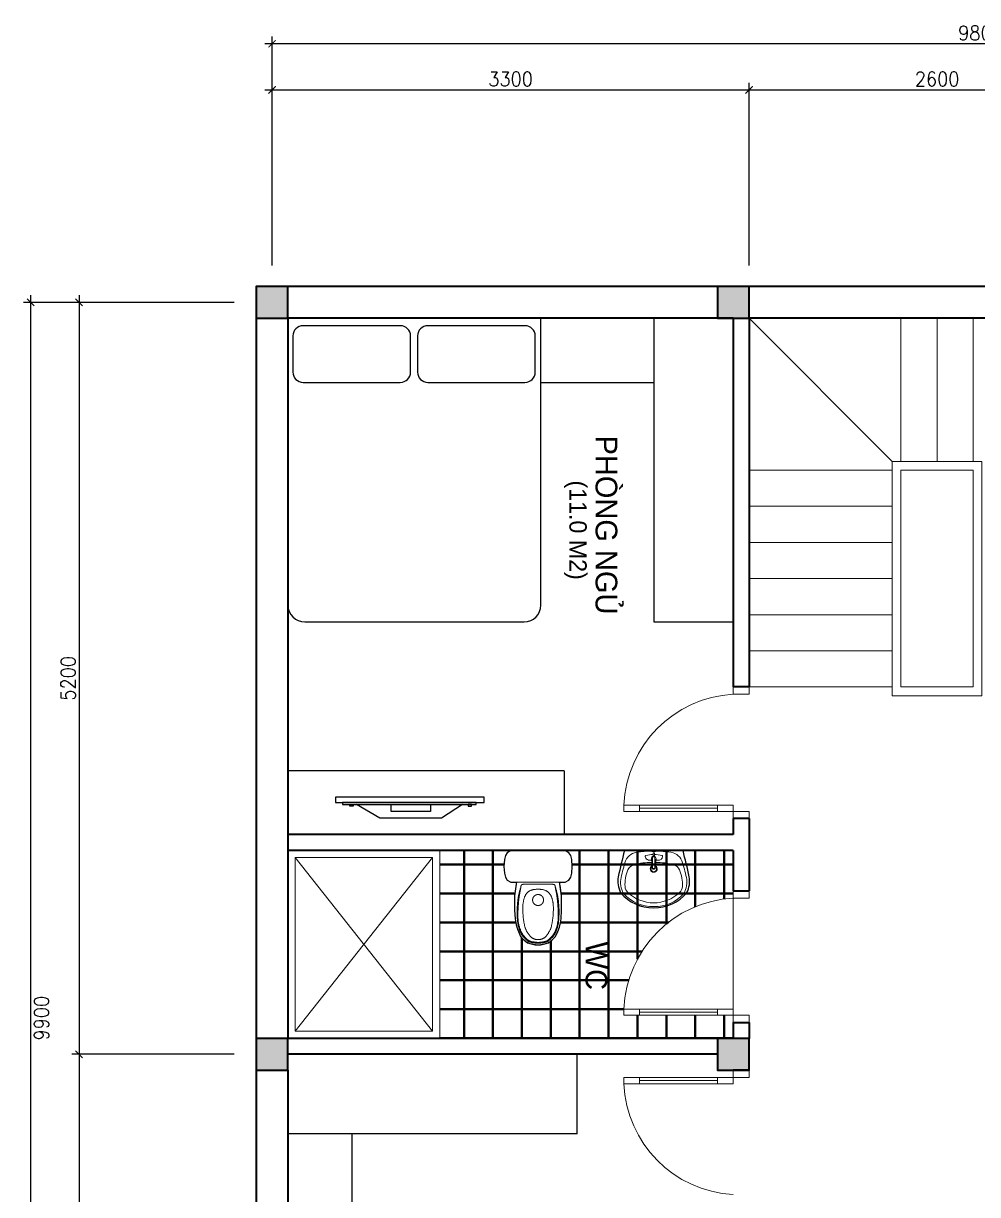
# Model space of a CAD drawing. Header units: millimetres. Extents: x -529782 to -142003, y -492574 to -273331.
# Drawn here: x -529782 to -523182, y -281430 to -273331 of the extents above; entities that cross this region are included whole.
import ezdxf

# ---------------------------------------------------------------- set-up
doc = ezdxf.new("R2010")
doc.units = ezdxf.units.MM
doc.header["$LTSCALE"] = 500
doc.header["$MEASUREMENT"] = 0
doc.header["$PDMODE"] = 3
doc.linetypes.add('CENTER', pattern=[2, 1.25, -0.25, 0.25, -0.25])
doc.linetypes.add('DASHED', pattern=[0.75, 0.5, -0.25])
doc.layers.get('0').update_dxf_attribs({"linetype": 'CONTINUOUS', "lineweight": 13})
doc.layers.get('Defpoints').update_dxf_attribs({"color": 255, "linetype": 'CONTINUOUS', "lineweight": 13})
for name, color, linetype, lineweight in [('1.cat 30', 30, 'CONTINUOUS', 35), ('1.cot', 2, 'CONTINUOUS', 35), ('4.dim 08', 8, 'CONTINUOUS', 13), ('7.tim 67', 67, 'CENTER', 9), ('9.text \xad white', 7, 'CONTINUOUS', 15), ('CA.dim 08', 251, 'CONTINUOUS', 13), ('CA.noi that 15', 15, 'CONTINUOUS', 9), ('noithat', 15, 'CONTINUOUS', 9), ('RAT MANH', 250, 'CONTINUOUS', 40)]:
    doc.layers.add(name, color=color, linetype=linetype, lineweight=lineweight)
doc.layers.add('NTHT', color=5, linetype='CONTINUOUS')
doc.styles.add('CA.JSC1', font='')
doc.styles.get("Standard").update_dxf_attribs({"font": 'txt.shx', "width": 0.9})
doc.styles.get('CA.JSC1').set_extended_font_data('.VnAvantH')
doc.dimstyles.new('CA 50', dxfattribs={"dimscale": 0, "dimtxt": 100, "dimasz": 50, "dimexe": 50, "dimexo": 0, "dimgap": 25, "dimtad": 1, "dimdec": 0, "dimzin": 0, "dimdsep": 46, "dimtxsty": 'Standard', "dimblk": 'ARCHTICK', "dimcen": 0.09, "dimdle": 50, "dimclrd": 256, "dimclre": 256, "dimclrt": 7, "dimadec": 0, "dimazin": 0, "dimtfac": 1, "dimtdec": 0, "dimtix": 1, "dimtmove": 2, "dimatfit": 3, "dimldrblk": 'DOT', "dimfxl": 1, "dimtolj": 1, "dimtzin": 0, "dimarcsym": 0})

# ---------------------------------------------------------------- blocks, each defined once
blk = doc.blocks.new('A$C1A9D127A')
at = {"layer": 'noithat', "color": 135, "linetype": 'Continuous'}
for p, q in [((50, 110), (0, 110)), ((0, 110), (0, 0)), ((50, 0), (50, 110)), ((0, 0), (50, 0))]:
    blk.add_line(p, q, dxfattribs=at)
blk = doc.blocks.new('A$C2BDB356E')
at = {"layer": 'noithat', "color": 135, "linetype": 'Continuous'}
for p, q in [((0, 600), (0, 700)), ((0, 700), (40, 700)), ((40, 700), (40, 600)), ((40, 600), (0, 600)), ((0, 100), (0, 0)), ((40, 100), (0, 100)), ((40, 0), (40, 100)), ((0, 0), (40, 0))]:
    blk.add_line(p, q, dxfattribs=at)
at = {"layer": 'noithat', "color": 8, "linetype": 'Continuous'}
for p, q in [((0, 100), (0, 600)), ((20, 600), (20, 100)), ((40, 600), (40, 100))]:
    blk.add_line(p, q, dxfattribs=at)
at = {"layer": 'noithat', "color": 1, "linetype": 'Continuous'}
blk.add_arc((10.2, 740.3), 740.9, 272.30607, 356.88123, dxfattribs=at)
blk = doc.blocks.new('XB')
at = {"layer": 'CA.noi that 15'}
for points in [[(0, -245), (208.9, -245), (237.3, -227.4), (251.5, -206.1), (258.6, -175.3), (262.5, -122.5), (258.6, -69.7), (251.5, -38.9), (237.3, -17.6), (208.9, 0), (0, 0), (-208.9, 0), (-237.3, -17.6), (-251.5, -38.9), (-258.6, -69.7), (-262.5, -122.5), (-258.6, -175.3), (-251.5, -206.1), (-237.3, -227.4), (-208.9, -245)], [(-38.1, -703), (-42.2, -702.3), (-46, -701.5), (-49.6, -700.7), (-53, -699.9), (-56.1, -699.1), (-59.1, -698.2), (-61.8, -697.3), (-64.3, -696.4), (-66.6, -695.5), (-68.8, -694.5), (-70.9, -693.4), (-72.8, -692.2), (-74.8, -690.9), (-76.7, -689.5), (-78.7, -687.9), (-80.8, -686), (-83.1, -684), (-85.5, -681.7), (-87.9, -679.3), (-90.4, -676.8), (-93, -674.1), (-95.6, -671.4), (-98.2, -668.7), (-100.7, -666), (-103.2, -663.3), (-105.6, -660.7), (-108, -658.1), (-110.3, -655.5), (-112.5, -652.9), (-114.6, -650.2), (-116.6, -647.6), (-118.6, -644.9), (-120.4, -642.2), (-122.2, -639.4), (-123.8, -636.6), (-125.5, -633.6), (-127.1, -630.5), (-128.6, -627.3), (-130.2, -624), (-131.7, -620.5), (-133.2, -616.8), (-134.8, -612.9), (-136.3, -608.9), (-137.9, -604.8), (-139.3, -600.7), (-140.8, -596.4), (-142.1, -592.2), (-143.4, -587.9), (-144.7, -583.7), (-145.8, -579.5), (-146.9, -575.2), (-147.9, -571), (-148.8, -566.6), (-149.7, -562.2), (-150.5, -557.6), (-151.2, -553), (-152, -548.1), (-152.6, -543.1), (-153.2, -537.9), (-153.8, -532.5), (-154.3, -526.9), (-154.7, -521.1), (-155, -515), (-155.2, -508.7), (-155.3, -502), (-155.4, -495.2), (-155.3, -488.1), (-155.1, -480.7), (-154.9, -473.1), (-154.6, -465.4), (-154.3, -457.4), (-153.8, -449.2), (-153.3, -440.9), (-152.8, -432.5), (-152.2, -424), (-151.6, -415.6), (-150.9, -407.2), (-150.2, -399.1), (-149.4, -391.2), (-148.6, -383.5), (-147.8, -376.3), (-147, -369.4), (-146.1, -362.8), (-145.2, -356.5), (-144.3, -350.4), (-143.4, -344.7), (-142.4, -339.1), (-141.5, -333.7), (-140.5, -328.5), (-139.5, -323.5), (-138.5, -318.7), (-137.6, -314.1), (-136.7, -309.7), (-135.9, -305.5), (-135.1, -301.6), (-134.4, -297.8), (-133.9, -294.3), (-133.4, -291.1), (-133, -288.1), (-132.6, -285.3), (-132.3, -282.8), (-132.1, -280.6), (-131.9, -278.5), (-131.7, -276.7), (-131.5, -275.2), (-131.4, -273.9), (-131.2, -272.7), (-131, -271.7), (-130.8, -270.9), (-130.6, -270.1), (-130.3, -269.4), (-130, -268.8), (-129.6, -268.2), (-129.2, -267.6), (-128.7, -267), (-128.2, -266.4), (-127.7, -265.8), (-127, -265.3), (-126.4, -264.7), (-125.7, -264.2), (-125, -263.7), (-124.3, -263.2), (-123.5, -262.8), (-122.7, -262.3), (-121.8, -261.9), (-120.9, -261.6), (-119.9, -261.3), (-118.9, -261), (-117.7, -260.8), (-116.3, -260.7), (-114.5, -260.6), (-112, -260.5), (-108.7, -260.4), (-104.5, -260.4), (-99.1, -260.4), (-92.4, -260.4), (-84.2, -260.4), (-74.6, -260.4), (-63.9, -260.4), (-52.3, -260.4), (-39.9, -260.4), (-26.9, -260.4), (-13.5, -260.4), (0, -260.4), (13.5, -260.4), (26.9, -260.4), (39.9, -260.4), (52.3, -260.4), (63.9, -260.4), (74.6, -260.4), (84.2, -260.4), (92.4, -260.4), (99.1, -260.4), (104.5, -260.4), (108.7, -260.4), (112, -260.5), (114.5, -260.6), (116.3, -260.7), (117.7, -260.8), (118.9, -261), (119.9, -261.3), (120.9, -261.6), (121.8, -261.9), (122.7, -262.3), (123.5, -262.8), (124.3, -263.2), (125, -263.7), (125.7, -264.2), (126.4, -264.7), (127, -265.3), (127.7, -265.8), (128.2, -266.4), (128.7, -267), (129.2, -267.6), (129.6, -268.2), (130, -268.8), (130.3, -269.4), (130.6, -270.1), (130.8, -270.9), (131, -271.7), (131.2, -272.7), (131.4, -273.9), (131.5, -275.2), (131.7, -276.7), (131.9, -278.5), (132.1, -280.6), (132.3, -282.8), (132.6, -285.3), (133, -288.1), (133.4, -291.1), (133.9, -294.3), (134.4, -297.8), (135.1, -301.6), (135.9, -305.5), (136.7, -309.7), (137.6, -314.1), (138.5, -318.7), (139.5, -323.5), (140.5, -328.5), (141.5, -333.7), (142.4, -339.1), (143.4, -344.7), (144.3, -350.4), (145.2, -356.5), (146.1, -362.8), (147, -369.4), (147.8, -376.3), (148.6, -383.5), (149.4, -391.2), (150.2, -399.1), (150.9, -407.2), (151.6, -415.6), (152.2, -424), (152.8, -432.5), (153.3, -440.9), (153.8, -449.2), (154.3, -457.4), (154.6, -465.4), (154.9, -473.1), (155.1, -480.7), (155.3, -488.1), (155.4, -495.2), (155.3, -502), (155.2, -508.7), (155, -515), (154.7, -521.1), (154.3, -526.9), (153.8, -532.5), (153.2, -537.9), (152.6, -543.1), (152, -548.1), (151.2, -553), (150.5, -557.6), (149.7, -562.2), (148.8, -566.6), (147.9, -571), (146.9, -575.2), (145.8, -579.5), (144.7, -583.7), (143.4, -587.9), (142.1, -592.2), (140.8, -596.4), (139.3, -600.7), (137.9, -604.8), (136.3, -608.9), (134.8, -612.9), (133.2, -616.8), (131.7, -620.5), (130.2, -624), (128.6, -627.3), (127.1, -630.5), (125.5, -633.6), (123.8, -636.6), (122.2, -639.4), (120.4, -642.2), (118.6, -644.9), (116.6, -647.6), (114.6, -650.2), (112.5, -652.9), (110.3, -655.5), (108, -658.1), (105.6, -660.7), (103.2, -663.3), (100.7, -666), (98.2, -668.7), (95.6, -671.4), (93, -674.1), (90.4, -676.8), (87.9, -679.3), (85.5, -681.7), (83.1, -684), (80.8, -686), (78.7, -687.9), (76.7, -689.5), (74.8, -690.9), (72.8, -692.2), (70.9, -693.4), (68.8, -694.5), (66.6, -695.5), (64.3, -696.4), (61.8, -697.3), (59.1, -698.2), (56.1, -699.1), (53, -699.9), (49.6, -700.7), (46, -701.5), (42.2, -702.3), (38.1, -703), (33.9, -703.7), (29.4, -704.3), (24.8, -704.9), (20, -705.4), (15.1, -705.8), (10.1, -706.2), (5.1, -706.4), (0, -706.4), (-5.1, -706.4), (-10.1, -706.2), (-15.1, -705.8), (-20, -705.4), (-24.8, -704.9), (-29.4, -704.3), (-33.9, -703.7)]]:
    blk.add_lwpolyline(points, close=True, dxfattribs=at)
for points in [[(-165.1, -245), (-166.1, -250.8), (-167.1, -256.8), (-168.1, -263), (-169.1, -269.2), (-170.1, -275.6), (-171.1, -282), (-172.1, -288.6), (-173, -295.1), (-173.9, -301.8), (-174.8, -308.6), (-175.7, -315.6), (-176.4, -323), (-177.2, -330.9), (-177.8, -339.2), (-178.4, -348.3), (-178.9, -358.1), (-179.2, -368.7), (-179.5, -380), (-179.7, -391.8), (-179.8, -403.9), (-179.8, -416), (-179.8, -428.1), (-179.6, -439.9), (-179.5, -451.2), (-179.3, -461.9), (-179, -471.9), (-178.7, -481.3), (-178.3, -490.1), (-177.9, -498.3), (-177.5, -505.9), (-177, -512.9), (-176.5, -519.4), (-176, -525.4), (-175.4, -530.9), (-174.8, -536), (-174.2, -540.7), (-173.5, -545.2), (-172.7, -549.4), (-172, -553.6), (-171.2, -557.6), (-170.3, -561.6), (-169.4, -565.6), (-168.5, -569.6), (-167.4, -573.6), (-166.4, -577.6), (-165.3, -581.7), (-164.1, -585.8), (-162.8, -589.9), (-161.5, -594.1), (-160.2, -598.3), (-158.7, -602.5), (-157.2, -606.8), (-155.7, -611.2), (-154, -615.6), (-152.3, -620), (-150.6, -624.4), (-148.8, -628.9), (-146.9, -633.4), (-144.9, -637.9), (-142.8, -642.3), (-140.6, -646.7), (-138.3, -651), (-135.9, -655.2), (-133.3, -659.3), (-130.5, -663.2), (-127.6, -667), (-124.6, -670.7), (-121.5, -674.3), (-118.3, -677.7), (-115, -681.1), (-111.7, -684.3), (-108.3, -687.4), (-104.9, -690.5), (-101.6, -693.4), (-98.2, -696.3), (-94.7, -699), (-91.3, -701.5), (-87.9, -703.9), (-84.5, -706.1), (-81, -708.1), (-77.5, -709.8), (-74.1, -711.4), (-70.6, -712.8), (-67, -714.1), (-63.5, -715.3), (-59.9, -716.3), (-56.2, -717.3), (-52.5, -718.2), (-48.8, -719.1), (-45, -720), (-41.3, -720.8), (-37.5, -721.6), (-33.8, -722.3), (-30.2, -722.9), (-26.7, -723.5), (-23.3, -723.9), (-20, -724.3), (-16.9, -724.5), (-13.9, -724.7), (-11, -724.9), (-8.2, -724.9), (-5.4, -725), (-2.7, -725), (0, -725), (2.7, -725), (5.4, -725), (8.2, -724.9), (11, -724.9), (13.9, -724.7), (16.9, -724.5), (20, -724.3), (23.3, -723.9), (26.7, -723.5), (30.2, -722.9), (33.8, -722.3), (37.5, -721.6), (41.3, -720.8), (45, -720), (48.8, -719.1), (52.5, -718.2), (56.2, -717.3), (59.9, -716.3), (63.5, -715.3), (67, -714.1), (70.6, -712.8), (74.1, -711.4), (77.5, -709.8), (81, -708.1), (84.5, -706.1), (87.9, -703.9), (91.3, -701.5), (94.7, -699), (98.2, -696.3), (101.6, -693.4), (104.9, -690.5), (108.3, -687.4), (111.7, -684.3), (115, -681.1), (118.3, -677.7), (121.5, -674.3), (124.6, -670.7), (127.6, -667), (130.5, -663.2), (133.3, -659.3), (135.9, -655.2), (138.3, -651), (140.6, -646.7), (142.8, -642.3), (144.9, -637.9), (146.9, -633.4), (148.8, -628.9), (150.6, -624.4), (152.3, -620), (154, -615.6), (155.7, -611.2), (157.2, -606.8), (158.7, -602.5), (160.2, -598.3), (161.5, -594.1), (162.8, -589.9), (164.1, -585.8), (165.3, -581.7), (166.4, -577.6), (167.4, -573.6), (168.5, -569.6), (169.4, -565.6), (170.3, -561.6), (171.2, -557.6), (172, -553.6), (172.7, -549.4), (173.5, -545.2), (174.2, -540.7), (174.8, -536), (175.4, -530.9), (176, -525.4), (176.5, -519.4), (177, -512.9), (177.5, -505.9), (177.9, -498.3), (178.3, -490.1), (178.7, -481.3), (179, -471.9), (179.3, -461.9), (179.5, -451.2), (179.6, -439.9), (179.8, -428.1), (179.8, -416), (179.8, -403.9), (179.7, -391.8), (179.5, -380), (179.2, -368.7), (178.9, -358.1), (178.4, -348.3), (177.8, -339.2), (177.2, -330.9), (176.4, -323), (175.7, -315.6), (174.8, -308.6), (173.9, -301.8), (173, -295.1), (172.1, -288.6), (171.1, -282), (170.1, -275.6), (169.1, -269.2), (168.1, -263), (167.1, -256.8), (166.1, -250.8), (165.1, -245)], [(-131.6, -274.3), (-133.4, -281.4), (-135.3, -288.1), (-137.1, -294.6), (-138.8, -300.7), (-140.5, -306.6), (-142, -312.3), (-143.6, -317.8), (-145, -323.2), (-146.3, -328.5), (-147.5, -333.8), (-148.7, -339.2), (-149.8, -344.7), (-150.9, -350.4), (-151.9, -356.4), (-152.8, -362.7), (-153.8, -369.3), (-154.7, -376.4), (-155.7, -383.9), (-156.5, -391.6), (-157.4, -399.5), (-158.1, -407.3), (-158.8, -415.2), (-159.4, -422.8), (-159.9, -430.1), (-160.3, -437.1), (-160.6, -443.7), (-160.8, -450.1), (-161, -456.2), (-161, -462.1), (-161.1, -468), (-161, -473.7), (-161, -479.4), (-161, -485.1), (-160.9, -490.9), (-160.8, -496.7), (-160.6, -502.5), (-160.5, -508.3), (-160.2, -514.1), (-159.9, -520), (-159.6, -525.8), (-159.1, -531.6), (-158.6, -537.4), (-158, -543.1), (-157.3, -548.8), (-156.6, -554.4), (-155.7, -560), (-154.8, -565.5), (-153.8, -570.8), (-152.7, -576.1), (-151.6, -581.2), (-150.4, -586.2), (-149.1, -591.1), (-147.8, -595.7), (-146.5, -600.2), (-145.1, -604.5), (-143.7, -608.6), (-142.3, -612.4), (-140.9, -616.1), (-139.5, -619.5), (-138.1, -622.8), (-136.6, -626), (-135.2, -629), (-133.8, -631.9), (-132.4, -634.7), (-131, -637.4), (-129.6, -640), (-128.2, -642.6), (-126.8, -645.1), (-125.3, -647.5), (-123.7, -649.9), (-122.1, -652.3), (-120.4, -654.6), (-118.6, -656.9), (-116.7, -659.1), (-114.7, -661.4), (-112.7, -663.6), (-110.5, -665.8), (-108.4, -668.1), (-106.1, -670.3), (-103.8, -672.6), (-101.5, -674.9), (-99.2, -677.3), (-96.8, -679.6), (-94.5, -681.9), (-92.2, -684.1), (-89.9, -686.2), (-87.7, -688.3), (-85.5, -690.2), (-83.3, -691.9), (-81.3, -693.6), (-79.3, -695.1), (-77.3, -696.5), (-75.4, -697.7), (-73.5, -698.9), (-71.7, -699.9), (-69.8, -700.9), (-68.1, -701.7), (-66.3, -702.5), (-64.4, -703.2), (-62.5, -703.9), (-60.6, -704.5), (-58.5, -705.1), (-56.2, -705.7), (-53.9, -706.3), (-51.3, -706.9), (-48.5, -707.5), (-45.6, -708.1), (-42.5, -708.7), (-39.4, -709.3), (-36.1, -709.8), (-32.7, -710.3), (-29.2, -710.8), (-25.7, -711.2), (-22.1, -711.6), (-18.5, -711.9), (-14.8, -712.1), (-11.2, -712.3), (-7.5, -712.5), (-3.7, -712.6), (0, -712.6), (3.7, -712.6), (7.5, -712.5), (11.2, -712.3), (14.8, -712.1), (18.5, -711.9), (22.1, -711.6), (25.7, -711.2), (29.2, -710.8), (32.7, -710.3), (36.1, -709.8), (39.4, -709.3), (42.5, -708.7), (45.6, -708.1), (48.5, -707.5), (51.3, -706.9), (53.9, -706.3), (56.2, -705.7), (58.5, -705.1), (60.6, -704.5), (62.5, -703.9), (64.4, -703.2), (66.3, -702.5), (68.1, -701.7), (69.8, -700.9), (71.7, -699.9), (73.5, -698.9), (75.4, -697.7), (77.3, -696.5), (79.3, -695.1), (81.3, -693.6), (83.3, -691.9), (85.5, -690.2), (87.7, -688.3), (89.9, -686.2), (92.2, -684.1), (94.5, -681.9), (96.8, -679.6), (99.2, -677.3), (101.5, -674.9), (103.8, -672.6), (106.1, -670.3), (108.4, -668.1), (110.5, -665.8), (112.7, -663.6), (114.7, -661.4), (116.7, -659.1), (118.6, -656.9), (120.4, -654.6), (122.1, -652.3), (123.7, -649.9), (125.3, -647.5), (126.8, -645.1), (128.2, -642.6), (129.6, -640), (131, -637.4), (132.4, -634.7), (133.8, -631.9), (135.2, -629), (136.6, -626), (138.1, -622.8), (139.5, -619.5), (140.9, -616.1), (142.3, -612.4), (143.7, -608.6), (145.1, -604.5), (146.5, -600.2), (147.8, -595.7), (149.1, -591.1), (150.4, -586.2), (151.6, -581.2), (152.7, -576.1), (153.8, -570.8), (154.8, -565.5), (155.7, -560), (156.6, -554.4), (157.3, -548.8), (158, -543.1), (158.6, -537.4), (159.1, -531.6), (159.6, -525.8), (159.9, -520), (160.2, -514.1), (160.5, -508.3), (160.6, -502.5), (160.8, -496.7), (160.9, -490.9), (161, -485.1), (161, -479.4), (161, -473.7), (161.1, -468), (161, -462.1), (161, -456.2), (160.8, -450.1), (160.6, -443.7), (160.3, -437.1), (159.9, -430.1), (159.4, -422.8), (158.8, -415.2), (158.1, -407.3), (157.4, -399.5), (156.5, -391.6), (155.7, -383.9), (154.7, -376.4), (153.8, -369.3), (152.8, -362.7), (151.9, -356.4), (150.9, -350.4), (149.8, -344.7), (148.7, -339.2), (147.5, -333.8), (146.3, -328.5), (145, -323.2), (143.6, -317.8), (142, -312.3), (140.5, -306.6), (138.8, -300.7), (137.1, -294.6), (135.3, -288.1), (133.4, -281.4), (131.6, -274.3)]]:
    blk.add_lwpolyline(points, dxfattribs=at)
at = {"layer": 'CA.noi that 15', "linetype": 'DASHED'}
blk.add_lwpolyline([(-18.9, -683.4), (-21.3, -682.9), (-23.7, -682.3), (-26.1, -681.6), (-28.5, -680.9), (-30.9, -680), (-33.3, -679.1), (-35.8, -678), (-38.2, -676.8), (-40.7, -675.5), (-43.2, -674), (-45.7, -672.4), (-48.2, -670.6), (-50.7, -668.6), (-53.3, -666.4), (-55.8, -664), (-58.4, -661.4), (-61, -658.6), (-63.6, -655.6), (-66.2, -652.5), (-68.7, -649.2), (-71.3, -645.7), (-73.9, -642.2), (-76.4, -638.5), (-78.9, -634.8), (-81.3, -631.1), (-83.7, -627.3), (-86, -623.4), (-88.2, -619.5), (-90.4, -615.5), (-92.4, -611.3), (-94.3, -607.1), (-96.1, -602.8), (-97.8, -598.3), (-99.3, -593.7), (-100.7, -589), (-102, -584.2), (-103.2, -579.3), (-104.4, -574.3), (-105.5, -569.2), (-106.5, -564.1), (-107.5, -558.9), (-108.5, -553.7), (-109.4, -548.3), (-110.4, -542.8), (-111.2, -537.2), (-112, -531.5), (-112.8, -525.6), (-113.5, -519.5), (-114.2, -513.2), (-114.8, -506.8), (-115.3, -500.3), (-115.8, -493.7), (-116.2, -487.2), (-116.6, -480.7), (-116.9, -474.3), (-117.2, -468.2), (-117.4, -462.2), (-117.5, -456.4), (-117.6, -450.9), (-117.6, -445.4), (-117.5, -440.1), (-117.4, -434.8), (-117.2, -429.6), (-116.9, -424.5), (-116.5, -419.3), (-116, -414.2), (-115.5, -409.1), (-114.8, -404), (-114.1, -399), (-113.3, -394), (-112.4, -389.1), (-111.4, -384.3), (-110.3, -379.6), (-109.1, -375), (-107.9, -370.5), (-106.5, -366.1), (-105, -361.9), (-103.4, -357.7), (-101.7, -353.7), (-99.8, -349.8), (-97.8, -346), (-95.6, -342.4), (-93.4, -338.9), (-91, -335.5), (-88.6, -332.3), (-86.2, -329.3), (-83.7, -326.5), (-81.2, -323.8), (-78.6, -321.3), (-76.1, -319), (-73.5, -316.9), (-70.8, -314.9), (-68.1, -313), (-65.3, -311.3), (-62.3, -309.7), (-59.2, -308.2), (-55.9, -306.8), (-52.4, -305.6), (-48.9, -304.4), (-45.2, -303.3), (-41.5, -302.4), (-37.7, -301.6), (-33.9, -300.9), (-30.1, -300.3), (-26.3, -299.8), (-22.5, -299.5), (-18.7, -299.2), (-15, -299.1), (-11.2, -299), (-7.5, -298.9), (-3.7, -298.9), (0, -298.9), (3.7, -298.9), (7.5, -298.9), (11.2, -299), (15, -299.1), (18.7, -299.2), (22.5, -299.5), (26.3, -299.8), (30.1, -300.3), (33.9, -300.9), (37.7, -301.6), (41.5, -302.4), (45.2, -303.3), (48.9, -304.4), (52.4, -305.6), (55.9, -306.8), (59.2, -308.2), (62.3, -309.7), (65.3, -311.3), (68.1, -313), (70.8, -314.9), (73.5, -316.9), (76.1, -319), (78.6, -321.3), (81.2, -323.8), (83.7, -326.5), (86.2, -329.3), (88.6, -332.3), (91, -335.5), (93.4, -338.9), (95.6, -342.4), (97.8, -346), (99.8, -349.8), (101.7, -353.7), (103.4, -357.7), (105, -361.9), (106.5, -366.1), (107.9, -370.5), (109.1, -375), (110.3, -379.6), (111.4, -384.3), (112.4, -389.1), (113.3, -394), (114.1, -399), (114.8, -404), (115.5, -409.1), (116, -414.2), (116.5, -419.3), (116.9, -424.5), (117.2, -429.6), (117.4, -434.8), (117.5, -440.1), (117.6, -445.4), (117.6, -450.9), (117.5, -456.4), (117.4, -462.2), (117.2, -468.2), (116.9, -474.3), (116.6, -480.7), (116.2, -487.2), (115.8, -493.7), (115.3, -500.3), (114.8, -506.8), (114.2, -513.2), (113.5, -519.5), (112.8, -525.6), (112, -531.5), (111.2, -537.2), (110.4, -542.8), (109.4, -548.3), (108.5, -553.7), (107.5, -558.9), (106.5, -564.1), (105.5, -569.2), (104.4, -574.3), (103.2, -579.3), (102, -584.2), (100.7, -589), (99.3, -593.7), (97.8, -598.3), (96.1, -602.8), (94.3, -607.1), (92.4, -611.3), (90.4, -615.5), (88.2, -619.5), (86, -623.4), (83.7, -627.3), (81.3, -631.1), (78.9, -634.8), (76.4, -638.5), (73.9, -642.2), (71.3, -645.7), (68.7, -649.2), (66.2, -652.5), (63.6, -655.6), (61, -658.6), (58.4, -661.4), (55.8, -664), (53.3, -666.4), (50.7, -668.6), (48.2, -670.6), (45.7, -672.4), (43.2, -674), (40.7, -675.5), (38.2, -676.8), (35.8, -678), (33.3, -679.1), (30.9, -680), (28.5, -680.9), (26.1, -681.6), (23.7, -682.3), (21.3, -682.9), (18.9, -683.4), (16.5, -683.9), (14.2, -684.4), (11.8, -684.7), (9.4, -685.1), (7.1, -685.3), (4.7, -685.5), (2.4, -685.7), (0, -685.7), (-2.4, -685.7), (-4.7, -685.5), (-7.1, -685.3), (-9.4, -685.1), (-11.8, -684.7), (-14.2, -684.4), (-16.5, -683.9)], close=True, dxfattribs=at)
blk.add_lwpolyline([(0, -423.5, 1), (0, -339, 1)], format="xyb", close=True, dxfattribs=at)
blk = doc.blocks.new('_ArchTick')
at = {"color": 1, "linetype": 'ByBlock', "const_width": 0.15}
blk.add_lwpolyline([(-0.5, -0.5), (0.5, 0.5)], dxfattribs=at)
blk = doc.blocks.new('*D2036')
at = {"layer": '7.tim 67', "linetype": 'Continuous', "lineweight": -2, "transparency": 16777216}
for p, q in [((-528324.6, -275259.9), (-529447.3, -275259.9)), ((-529397.3, -275209.9), (-529397.3, -280509.9)), ((-528324.6, -280459.9), (-529447.3, -280459.9))]:
    blk.add_line(p, q, dxfattribs=at)
at = {"layer": 'Defpoints', "color": 0, "linetype": 'Continuous', "transparency": 16777216}
for p in [(-528324.6, -275259.9), (-529397.3, -280459.9), (-528324.6, -280459.9)]:
    blk.add_point(p, dxfattribs=at)
at = {"layer": '7.tim 67', "linetype": 'Continuous', "lineweight": -2, "transparency": 16777216, "xscale": 50, "yscale": 50, "zscale": 50}
for p, rotation in [((-529397.3, -275259.9), 90), ((-529397.3, -280459.9), 270)]:
    blk.add_blockref('_ArchTick', p, dxfattribs=dict(at, rotation=rotation))
at = {"layer": '7.tim 67', "color": 7, "linetype": 'Continuous', "transparency": 16777216, "insert": (-529472.3, -277859.9), "char_height": 100, "attachment_point": 5, "rotation": 90}
blk.add_mtext('\\A1;5200', dxfattribs=at)
blk = doc.blocks.new('_DOT')
at = {"color": 1, "linetype": 'ByBlock'}
blk.add_line((-0.5, 0), (-1, 0), dxfattribs=at)
at = {"color": 1, "linetype": 'ByBlock', "const_width": 0.5}
blk.add_lwpolyline([(-0.25, 0, 1), (0.25, 0, 1)], format="xyb", close=True, dxfattribs=at)
blk = doc.blocks.new('*D2037')
at = {"layer": '7.tim 67', "linetype": 'Continuous', "lineweight": -2, "transparency": 16777216}
for p, q in [((-528324.6, -280459.9), (-529447.3, -280459.9)), ((-529397.3, -280409.9), (-529397.3, -285209.9)), ((-528172.1, -285159.9), (-529447.3, -285159.9))]:
    blk.add_line(p, q, dxfattribs=at)
at = {"layer": 'Defpoints', "color": 0, "linetype": 'Continuous', "transparency": 16777216}
for p in [(-528324.6, -280459.9), (-529397.3, -285159.9), (-528172.1, -285159.9)]:
    blk.add_point(p, dxfattribs=at)
at = {"layer": '7.tim 67', "linetype": 'Continuous', "lineweight": -2, "transparency": 16777216, "xscale": 50, "yscale": 50, "zscale": 50}
for p, rotation in [((-529397.3, -280459.9), 90), ((-529397.3, -285159.9), 270)]:
    blk.add_blockref('_ArchTick', p, dxfattribs=dict(at, rotation=rotation))
at = {"layer": '7.tim 67', "color": 7, "linetype": 'Continuous', "transparency": 16777216, "insert": (-529472.3, -282809.9), "char_height": 100, "attachment_point": 5, "rotation": 90}
blk.add_mtext('\\A1;4700', dxfattribs=at)
blk = doc.blocks.new('*D2038')
at = {"layer": '7.tim 67', "linetype": 'Continuous', "lineweight": -2, "transparency": 16777216}
for p, q in [((-528112.1, -273791.1), (-524712.1, -273791.1)), ((-528062.1, -275005.8), (-528062.1, -273741.1)), ((-524762.1, -275005.8), (-524762.1, -273741.1))]:
    blk.add_line(p, q, dxfattribs=at)
at = {"layer": 'Defpoints', "color": 0, "linetype": 'Continuous', "transparency": 16777216}
for p in [(-524762.1, -273791.1), (-528062.1, -275005.8), (-524762.1, -275005.8)]:
    blk.add_point(p, dxfattribs=at)
at = {"layer": '7.tim 67', "linetype": 'Continuous', "lineweight": -2, "transparency": 16777216, "xscale": 50, "yscale": 50, "zscale": 50, "rotation": 180}
blk.add_blockref('_ArchTick', (-528062.1, -273791.1), dxfattribs=at)
at = {"layer": '7.tim 67', "linetype": 'Continuous', "lineweight": -2, "transparency": 16777216, "xscale": 50, "yscale": 50, "zscale": 50}
blk.add_blockref('_ArchTick', (-524762.1, -273791.1), dxfattribs=at)
at = {"layer": '7.tim 67', "color": 7, "linetype": 'Continuous', "transparency": 16777216, "insert": (-526412.1, -273716.1), "char_height": 100, "attachment_point": 5}
blk.add_mtext('\\A1;3300', dxfattribs=at)
blk = doc.blocks.new('*D2039')
at = {"layer": '7.tim 67', "linetype": 'Continuous', "lineweight": -2, "transparency": 16777216}
for p, q in [((-524812.1, -273791.1), (-522112.1, -273791.1)), ((-524762.1, -275005.8), (-524762.1, -273741.1)), ((-522162.1, -275005.8), (-522162.1, -273741.1))]:
    blk.add_line(p, q, dxfattribs=at)
at = {"layer": 'Defpoints', "color": 0, "linetype": 'Continuous', "transparency": 16777216}
for p in [(-522162.1, -273791.1), (-524762.1, -275005.8), (-522162.1, -275005.8)]:
    blk.add_point(p, dxfattribs=at)
at = {"layer": '7.tim 67', "linetype": 'Continuous', "lineweight": -2, "transparency": 16777216, "xscale": 50, "yscale": 50, "zscale": 50, "rotation": 180}
blk.add_blockref('_ArchTick', (-524762.1, -273791.1), dxfattribs=at)
at = {"layer": '7.tim 67', "linetype": 'Continuous', "lineweight": -2, "transparency": 16777216, "xscale": 50, "yscale": 50, "zscale": 50}
blk.add_blockref('_ArchTick', (-522162.1, -273791.1), dxfattribs=at)
at = {"layer": '7.tim 67', "color": 7, "linetype": 'Continuous', "transparency": 16777216, "insert": (-523462.1, -273716.1), "char_height": 100, "attachment_point": 5}
blk.add_mtext('\\A1;2600', dxfattribs=at)
blk = doc.blocks.new('*D2042')
at = {"layer": 'CA.dim 08', "lineweight": -2, "transparency": 16777216}
for p, q in [((-518212.1, -273471.8), (-528112.1, -273471.8)), ((-528062.1, -274373.5), (-528062.1, -273421.8)), ((-518262.1, -274373.5), (-518262.1, -273421.8))]:
    blk.add_line(p, q, dxfattribs=at)
at = {"layer": 'Defpoints', "color": 0, "transparency": 16777216}
for p in [(-528062.1, -273471.8), (-528062.1, -274373.5), (-518262.1, -274373.5)]:
    blk.add_point(p, dxfattribs=at)
at = {"layer": 'CA.dim 08', "lineweight": -2, "transparency": 16777216, "xscale": 50, "yscale": 50, "zscale": 50, "rotation": 180}
blk.add_blockref('_ArchTick', (-528062.1, -273471.8), dxfattribs=at)
at = {"layer": 'CA.dim 08', "lineweight": -2, "transparency": 16777216, "xscale": 50, "yscale": 50, "zscale": 50}
blk.add_blockref('_ArchTick', (-518262.1, -273471.8), dxfattribs=at)
at = {"layer": 'CA.dim 08', "color": 7, "transparency": 16777216, "insert": (-523162.1, -273396.8), "char_height": 100, "attachment_point": 5}
blk.add_mtext('\\A1;9800', dxfattribs=at)
blk = doc.blocks.new('*D2043')
at = {"layer": 'CA.dim 08', "lineweight": -2, "transparency": 16777216}
for p, q in [((-528324.6, -275259.9), (-529782, -275259.9)), ((-529732, -275209.9), (-529732, -285209.9)), ((-528172.1, -285159.9), (-529782, -285159.9))]:
    blk.add_line(p, q, dxfattribs=at)
at = {"layer": 'Defpoints', "color": 0, "transparency": 16777216}
for p in [(-528324.6, -275259.9), (-529732, -285159.9), (-528172.1, -285159.9)]:
    blk.add_point(p, dxfattribs=at)
at = {"layer": 'CA.dim 08', "lineweight": -2, "transparency": 16777216, "xscale": 50, "yscale": 50, "zscale": 50}
for p, rotation in [((-529732, -275259.9), 90), ((-529732, -285159.9), 270)]:
    blk.add_blockref('_ArchTick', p, dxfattribs=dict(at, rotation=rotation))
at = {"layer": 'CA.dim 08', "color": 7, "transparency": 16777216, "insert": (-529657, -280209.9), "char_height": 100, "attachment_point": 5, "rotation": 90}
blk.add_mtext('\\A1;9900', dxfattribs=at)
blk = doc.blocks.new('LCD')
blk.add_lwpolyline([(-293.9, -78.4), (-173.8, 0), (173.8, 0), (305.4, -78.4)])
for points in [[(-112.7, -37.4), (110.8, -37.4), (110.8, -78.4), (-112.7, -78.4)], [(-414.7, -89.6), (-414.7, -118.4), (424.3, -118.4), (424.3, -89.6)], [(-370.2, -89.6), (384.3, -89.6), (384.3, -78.4), (-370.2, -78.4)], [(-344.2, -78.4), (-324.2, -78.4), (-324.2, -67.9), (-344.2, -67.9)], [(344.2, -78.4), (324.2, -78.4), (324.2, -67.9), (344.2, -67.9)]]:
    blk.add_lwpolyline(points, close=True)
blk = doc.blocks.new('LB')
at = {"layer": 'CA.noi that 15'}
for points in [[(-225, 0, 0.00716), (-273, -203.5, 0.16192), (-254.9, -324.6, 0.230076), (0, -440, 0.230076), (254.9, -324.6, 0.16192), (273, -203.5, 0.00716), (225, 0)], [(216.5, -80.3, 0.285776), (116.5, -11.7, 0.053249), (0, -8.7, 0.053249), (-116.5, -11.7, 0.285776), (-216.5, -80.3, 0.026119), (-251, -208.1, 0.182891), (-231.6, -330.4, 0.226473), (0, -430.6, 0.226473), (231.6, -330.4, 0.182891), (251, -208.1, 0.026119)]]:
    blk.add_lwpolyline(points, format="xyb", close=True, dxfattribs=at)
for points in [[(-4.6, -30.5, 0.05092), (-60.4, -38.7, 0.455074), (-65.3, -46.4), (-61.1, -60, 0.242518), (-30.7, -74.8), (-16.7, -74.8)], [(9.5, -76.5, 0.74501), (0, -44.1, 0.74501), (-9.5, -76.5)], [(-17.5, -63.2), (-12.2, -140.5, 0.349884), (12.2, -140.5), (17.5, -63.2)], [(16.7, -74.8), (43.6, -74.8, 0.330576), (63.5, -60), (67.6, -46.4, 0.455074), (62.8, -38.7, 0.048918), (4.6, -30.5)], [(-15.5, -91.7, 0.059925), (-151.8, -109.6, 0.233867), (-198, -149.4, 0.114308), (-220.5, -277.4, 0.195524), (-198.4, -324.2, 0.183353), (0, -403.8, 0.183353), (198.4, -324.2, 0.195524), (220.5, -277.4, 0.114308), (198, -149.4, 0.233867), (151.8, -109.6, 0.059925), (15.5, -91.7)]]:
    blk.add_lwpolyline(points, format="xyb", dxfattribs=at)
for points in [[(9.5, -50.3), (-9.5, -50.3), (-9.5, -140), (9.5, -140)], [(-4.6, -18.9), (4.6, -18.9), (4.6, -42.4), (-4.6, -42.4)]]:
    blk.add_lwpolyline(points, close=True, dxfattribs=at)
for radius, start, end in [(26.5, 120.89881, 59.10119), (22.1, 126.89039, 53.10961)]:
    blk.add_arc((0, -141.9), radius, start, end, dxfattribs=at)

msp = doc.modelspace()

# ---------------------------------------------------------------- hatches: boundary and pattern name
at = {"layer": '1.cot'}
for points in [[(-527952.1, -275369.9), (-527952.1, -275149.9), (-528172.1, -275149.9), (-528172.1, -275369.9)], [(-524762.1, -275369.9), (-524762.1, -275149.9), (-524982.1, -275149.9), (-524982.1, -275369.9)], [(-527952.1, -280569.9), (-527952.1, -280349.9), (-528172.1, -280349.9), (-528172.1, -280569.9)], [(-524762.1, -280569.9), (-524762.1, -280349.9), (-524982.1, -280349.9), (-524982.1, -280569.9)]]:
    msp.add_hatch(color=256, dxfattribs=at).paths.add_polyline_path(points)
at = {"layer": 'RAT MANH'}
h = msp.add_hatch(dxfattribs=at)
h.set_pattern_fill('_USER', color=256, scale=200, angle=180, style=0, double=1, pattern_type=0)
h.set_pattern_definition([(180, (-235734.61, -588948.3), (-7e-14, -200), []), (270, (-235734.61, -588948.3), (200, -4e-14), [])])
h.paths.add_polyline_path([(-524982.1, -280349.9), (-524872.1, -280349.9), (-524872.1, -280239.9), (-524872.1, -280189.9), (-524980.1, -280189.9), (-525520.1, -280189.9), (-525628.1, -280189.9), (-525628.1, -280146.7), (-525628.1, -280146.7, -0.386746), (-524872.1, -279379.9), (-524872.1, -279329.9), (-524872.1, -279049.9), (-526034.1, -279049.9), (-526008.6, -279065.8), (-525995.8, -279084.9), (-525989.4, -279112.6), (-525985.9, -279160.2), (-525989.4, -279207.7), (-525995.8, -279235.4), (-526008.6, -279254.6), (-526034.1, -279270.4), (-526073.5, -279270.4), (-526071.1, -279284.2), (-526066.2, -279315.2), (-526060.1, -279363.9), (-526060.1, -279462.4), (-526063, -279522.5), (-526067.6, -279551.9), (-526075, -279580.4), (-526086, -279611.6), (-526100.7, -279644.6), (-526124.5, -279669.4), (-526149.1, -279689.3), (-526174.3, -279696.6), (-526202.7, -279702.4), (-526222.1, -279702.4), (-526241.6, -279702.4), (-526269.9, -279696.6), (-526295.1, -279689.3), (-526319.7, -279669.4), (-526343.6, -279644.6), (-526358.3, -279611.6), (-526369.3, -279580.4), (-526376.6, -279551.9), (-526381.3, -279522.5), (-526384.1, -279462.4), (-526384.1, -279363.9), (-526378, -279315.2), (-526373.2, -279284.2), (-526370.7, -279270.4), (-526410.1, -279270.4), (-526435.7, -279254.6), (-526448.5, -279235.4), (-526454.9, -279207.7), (-526458.4, -279160.2), (-526454.9, -279112.6), (-526448.5, -279084.9), (-526435.7, -279065.8), (-526410.1, -279049.9), (-526902.1, -279049.9), (-526902.1, -280349.9)])

# ---------------------------------------------------------------- linework, layer by layer
at = {"layer": '1.cat 30'}
for p, q in [((-524872.1, -275369.9), (-524872.1, -277919.9)), ((-524762.1, -275369.9), (-524762.1, -277919.9)), ((-524762.1, -277919.9), (-524872.1, -277919.9)), ((-524872.1, -278829.9), (-524872.1, -278939.9)), ((-524762.1, -278829.9), (-524872.1, -278829.9)), ((-524762.1, -278829.9), (-524762.1, -279049.9)), ((-524872.1, -278939.9), (-527952.1, -278939.9)), ((-524872.1, -279049.9), (-527952.1, -279049.9)), ((-524872.1, -279049.9), (-524872.1, -279329.9)), ((-524762.1, -279049.9), (-524762.1, -279329.9)), ((-524872.1, -279329.9), (-524762.1, -279329.9)), ((-524872.1, -279329.9), (-524762.1, -279329.9)), ((-524872.1, -280239.9), (-524872.1, -280349.9)), ((-524872.1, -280239.9), (-524762.1, -280239.9)), ((-524872.1, -280239.9), (-524762.1, -280239.9)), ((-524762.1, -280239.9), (-524762.1, -280349.9)), ((-524982.1, -280459.9), (-527952.1, -280459.9)), ((-524762.1, -280569.9), (-524872.1, -280569.9))]:
    msp.add_line(p, q, dxfattribs=at)
for points in [[(-518152.1, -277314.9), (-518152.1, -276259.9), (-518152.1, -276259.9), (-518152.1, -275149.9), (-528172.1, -275149.9), (-528172.1, -286269.9), (-527417.1, -286269.9)], [(-524872.1, -275369.9), (-527952.1, -275369.9), (-527952.1, -280349.9)], [(-522162.1, -275369.9), (-524762.1, -275369.9)], [(-524982.1, -280349.9), (-527952.1, -280349.9)], [(-527952.1, -280569.9), (-527952.1, -286049.9), (-527417.1, -286049.9)]]:
    msp.add_lwpolyline(points, dxfattribs=at)
at = {"layer": '1.cot'}
for points in [[(-528172.1, -275149.9), (-528172.1, -275369.9), (-527952.1, -275369.9), (-527952.1, -275149.9)], [(-524982.1, -275149.9), (-524982.1, -275369.9), (-524762.1, -275369.9), (-524762.1, -275149.9)], [(-528172.1, -280349.9), (-528172.1, -280569.9), (-527952.1, -280569.9), (-527952.1, -280349.9)], [(-524982.1, -280349.9), (-524982.1, -280569.9), (-524762.1, -280569.9), (-524762.1, -280349.9)]]:
    msp.add_lwpolyline(points, close=True, dxfattribs=at)
at = {"layer": '4.dim 08'}
for p, q in [((-528172.1, -275149.9), (-518152.1, -275149.9)), ((-524762.1, -275149.9), (-524762.1, -275369.9)), ((-523772.1, -276359.9), (-524762.1, -275369.9)), ((-523712.1, -276359.9), (-523712.1, -275369.9)), ((-523462.1, -276359.9), (-523462.1, -275369.9)), ((-523212.1, -276359.9), (-523212.1, -275369.9)), ((-524762.1, -276419.9), (-523772.1, -276419.9)), ((-523712.1, -276419.9), (-523712.1, -277919.9)), ((-523212.1, -276419.9), (-523212.1, -277919.9)), ((-524762.1, -276669.9), (-523772.1, -276669.9)), ((-524762.1, -276919.9), (-523772.1, -276919.9)), ((-524762.1, -277169.9), (-523772.1, -277169.9)), ((-524762.1, -277419.9), (-523772.1, -277419.9)), ((-524762.1, -277669.9), (-523772.1, -277669.9)), ((-524762.1, -277919.9), (-523772.1, -277919.9)), ((-526952.1, -280299.9), (-527902.1, -279099.9)), ((-526952.1, -279099.9), (-527902.1, -280299.9))]:
    msp.add_line(p, q, dxfattribs=at)
for points in [[(-526902.1, -279049.9), (-526902.1, -280349.9), (-527952.1, -280349.9), (-527952.1, -279049.9)], [(-526952.1, -279099.9), (-526952.1, -280299.9), (-527902.1, -280299.9), (-527902.1, -279099.9)]]:
    msp.add_lwpolyline(points, close=True, dxfattribs=at)
at = {"layer": 'CA.dim 08'}
msp.add_line((-524872.1, -279379.9), (-524872.1, -280189.9), dxfattribs=at)
for points in [[(-523152.1, -276359.9), (-523152.1, -277979.9), (-523772.1, -277979.9), (-523772.1, -276359.9)], [(-523212.1, -276419.9), (-523212.1, -277919.9), (-523712.1, -277919.9), (-523712.1, -276419.9)]]:
    msp.add_lwpolyline(points, close=True, dxfattribs=at)
at = {"layer": 'NTHT'}
for p, q in [((-527952.1, -275369.9), (-527952.1, -277353.3)), ((-526202.1, -275369.9), (-527952.1, -275369.9)), ((-527175.2, -275421.6), (-527847.1, -275421.6)), ((-526312.8, -275421.6), (-526984.7, -275421.6)), ((-526202.1, -277353.3), (-526202.1, -275369.9)), ((-525422.1, -275369.9), (-525422.1, -277469.9)), ((-527918.1, -275492.6), (-527918.1, -275742.4)), ((-527104.2, -275742.4), (-527104.2, -275492.6)), ((-527055.7, -275492.6), (-527055.7, -275742.4)), ((-526241.8, -275742.4), (-526241.8, -275492.6)), ((-527847.1, -275813.4), (-527175.2, -275813.4)), ((-526984.7, -275813.4), (-526312.8, -275813.4)), ((-526202.1, -275813.4), (-525422.1, -275813.4)), ((-527835.5, -277469.9), (-526318.8, -277469.9)), ((-525422.1, -277469.9), (-524872.1, -277469.9)), ((-526042.1, -278499.9), (-527952.1, -278499.9)), ((-526042.1, -278499.9), (-526042.1, -278939.9)), ((-525952.1, -281009.9), (-525952.1, -280459.9)), ((-525952.1, -281009.9), (-527952.1, -281009.9)), ((-527508.6, -282419.9), (-527508.6, -281009.9))]:
    msp.add_line(p, q, dxfattribs=at)
at = {"layer": 'NTHT', "color": 8}
msp.add_lwpolyline([(-526073.5, -279270.4), (-526034.1, -279270.4), (-526008.6, -279254.6), (-525995.8, -279235.4), (-525989.4, -279207.7), (-525985.9, -279160.2), (-525989.4, -279112.6), (-525995.8, -279084.9), (-526008.6, -279065.8), (-526034.1, -279049.9), (-526222.1, -279049.9), (-526410.1, -279049.9), (-526435.7, -279065.8), (-526448.5, -279084.9), (-526454.9, -279112.6), (-526458.4, -279160.2), (-526454.9, -279207.7), (-526448.5, -279235.4), (-526435.7, -279254.6), (-526410.1, -279270.4), (-526370.7, -279270.4), (-526373.2, -279284.2), (-526378, -279315.2), (-526384.1, -279363.9), (-526384.1, -279462.4), (-526381.3, -279522.5), (-526376.6, -279551.9), (-526369.3, -279580.4), (-526358.3, -279611.6), (-526343.6, -279644.6), (-526319.7, -279669.4), (-526295.1, -279689.3), (-526269.9, -279696.6), (-526241.6, -279702.4), (-526222.1, -279702.4), (-526202.7, -279702.4), (-526174.3, -279696.6), (-526149.1, -279689.3), (-526124.5, -279669.4), (-526100.7, -279644.6), (-526086, -279611.6), (-526075, -279580.4), (-526067.6, -279551.9), (-526063, -279522.5), (-526060.1, -279462.4), (-526060.1, -279363.9), (-526066.2, -279315.2), (-526071.1, -279284.2)], close=True, dxfattribs=at)
msp.add_lwpolyline([(-525624.6, -279049.9, 0.00716), (-525667.8, -279233.1, 0.16192), (-525651.6, -279342.1, 0.230076), (-525422.1, -279445.9, 0.230076), (-525192.7, -279342.1, 0.16192), (-525176.4, -279233.1, 0.00716), (-525219.6, -279049.9)], format="xyb", close=True, dxfattribs=at)
at = {"layer": 'NTHT'}
for centre, radius, start, end in [((-527847.1, -275492.6), 71, 90, 180), ((-527175.2, -275492.6), 71, 0, 90), ((-526984.7, -275492.6), 71, 90, 180), ((-526312.8, -275492.6), 71, 0, 90), ((-527847.1, -275742.4), 71, 180, 270), ((-527175.2, -275742.4), 71, 270, 0), ((-526984.7, -275742.4), 71, 180, 270), ((-526312.8, -275742.4), 71, 270, 0), ((-527835.5, -277353.3), 116.7, 180, 270), ((-526318.8, -277353.3), 116.7, 270, 0)]:
    msp.add_arc(centre, radius, start, end, dxfattribs=at)

# ---------------------------------------------------------------- block references
at = {"layer": 'noithat', "xscale": -1, "rotation": 270}
for p in [(-524872.1, -277969.9), (-524872.1, -278829.9), (-524872.1, -279379.9), (-524872.1, -280239.9)]:
    msp.add_blockref('A$C1A9D127A', p, dxfattribs=at)
at = {"layer": 'noithat', "yscale": 1.07999999995809, "rotation": 270}
for p, xscale, zscale in [((-525628.1, -278779.9), -1.07999999995809, 1.08), ((-525628.1, -280189.9), -1.07999999995809, 1.079999999984008), ((-525628.1, -280619.9), 1.07999999995809, 1.08)]:
    msp.add_blockref('A$C2BDB356E', p, dxfattribs=dict(at, xscale=xscale, zscale=zscale))
at = {"layer": 'noithat', "rotation": 270}
msp.add_blockref('A$C1A9D127A', (-524872.1, -280569.9), dxfattribs=at)
at = {"layer": 'NTHT', "xscale": 1.223999999929219, "yscale": 1.223999999929219, "zscale": 1.224, "rotation": 180}
msp.add_blockref('LCD', (-527103.5, -278827.3), dxfattribs=at)
at = {"layer": 'NTHT', "extrusion": (0, 0, -1), "yscale": 0.8999999999068677, "zscale": -0.9}
for name, p, xscale in [('XB', (526222.1, -279049.9), -0.8999999999068677), ('LB', (525422.1, -279049.9), -0.9000000000232831)]:
    msp.add_blockref(name, p, dxfattribs=dict(at, xscale=xscale))

# ---------------------------------------------------------------- texts
at = {"layer": '9.text \xad white', "style": 'CA.JSC1'}
for s, height, p in [('phßng ngñ', 150, (-525824.2, -276181.1)), ('(11.0 M2)', 120, (-526005.6, -276491.8)), ('wc', 150, (-525893.7, -279681.2))]:
    msp.add_text(s, height=height, rotation=270, dxfattribs=at).set_placement(p)

# ---------------------------------------------------------------- dimensions: what is measured, and where the dimension line sits
at = {"layer": '7.tim 67', "color": 9, "linetype": 'Continuous'}
for base, p1, p2, picture, middle in [((-524762.1, -273791.1), (-528062.1, -275005.8), (-524762.1, -275005.8), '*D2038', (-526412.1, -273716.1)), ((-522162.1, -273791.1), (-524762.1, -275005.8), (-522162.1, -275005.8), '*D2039', (-523462.1, -273716.1))]:
    dim = msp.add_linear_dim(base=base, p1=p1, p2=p2, dimstyle='CA 50', override={"dimscale": 1}, dxfattribs=at)
    dim.commit()
    dim.dimension.update_dxf_attribs({"geometry": picture, "text_midpoint": middle})
for base, p1, p2, picture, middle in [((-529397.3, -280459.9), (-528324.6, -275259.9), (-528324.6, -280459.9), '*D2036', (-529472.3, -277859.9)), ((-529397.3, -285159.9), (-528324.6, -280459.9), (-528172.1, -285159.9), '*D2037', (-529472.3, -282809.9))]:
    dim = msp.add_linear_dim(base=base, p1=p1, p2=p2, angle=270, dimstyle='CA 50', override={"dimscale": 1}, dxfattribs=at)
    dim.commit()
    dim.dimension.update_dxf_attribs({"geometry": picture, "text_midpoint": middle})
at = {"layer": 'CA.dim 08'}
dim = msp.add_linear_dim(base=(-528062.1, -273471.8), p1=(-518262.1, -274373.5), p2=(-528062.1, -274373.5), dimstyle='CA 50', override={"dimscale": 1, "dimfxl": 0}, dxfattribs=at)
dim.commit()
dim.dimension.update_dxf_attribs({"geometry": '*D2042', "text_midpoint": (-523162.1, -273396.8)})
dim = msp.add_linear_dim(base=(-529732, -285159.9), p1=(-528324.6, -275259.9), p2=(-528172.1, -285159.9), angle=270, dimstyle='CA 50', override={"dimscale": 1, "dimfxl": 0}, dxfattribs=at)
dim.commit()
dim.dimension.update_dxf_attribs({"geometry": '*D2043', "text_midpoint": (-529657, -280209.9), "dimtype": 160})

doc.saveas('drawing.dxf')
